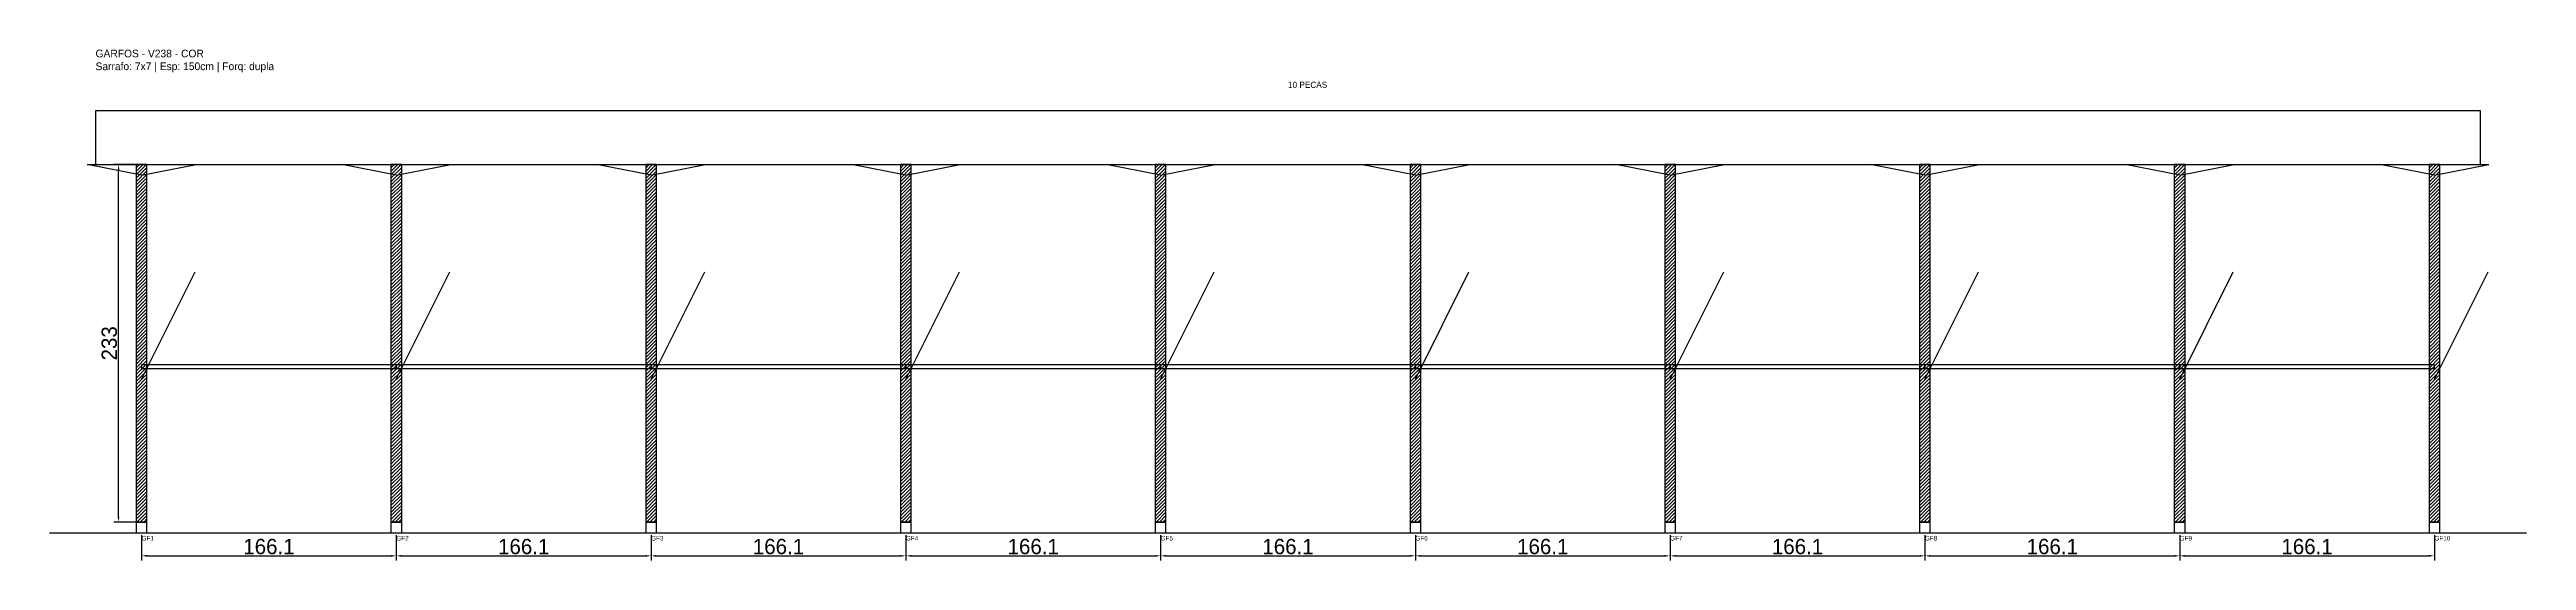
# Model space of a CAD drawing. Header units: metres. Extents: x -30 to 1585, y -25 to 308.
import ezdxf

# ---------------------------------------------------------------- set-up
doc = ezdxf.new("R2010")
doc.units = ezdxf.units.M
for name, color, linetype in [('BARRA_ANCORAGEM', 1, 'Continuous'), ('COTA', 241, 'Continuous'), ('GARFOS OK', 3, 'Continuous'), ('NOME DA VIGA', 6, 'Continuous'), ('SARR_7x7', 40, 'Continuous'), ('TIRAS REESCORAMENTO', 252, 'Continuous'), ('VIGAS', 3, 'Continuous')]:
    doc.layers.add(name, color=color, linetype=linetype)
doc.dimstyles.new('EZ DXF', dxfattribs={"dimtxt": 10, "dimasz": 3.5, "dimexe": 3, "dimexo": 1.5, "dimgap": 1, "dimtad": 1, "dimdec": 1, "dimdsep": 46, "dimcen": 2.5, "dimazin": 3, "dimtfac": 1, "dimtmove": 0, "dimatfit": 3})

msp = doc.modelspace()

# ---------------------------------------------------------------- hatches: boundary and pattern name
at = {"layer": 'COTA'}
h = msp.add_hatch(dxfattribs=at)
h.set_pattern_fill('ANSI31', scale=0.5)
h.paths.add_polyline_path([(26.5, 0), (33.5, 0), (33.5, 233), (26.5, 233)])
h = msp.add_hatch(dxfattribs=at)
h.set_pattern_fill('ANSI31', scale=0.5)
h.paths.add_polyline_path([(192.611084, 0), (199.611084, 0), (199.611084, 233), (192.611084, 233)])
h = msp.add_hatch(dxfattribs=at)
h.set_pattern_fill('ANSI31', scale=0.5)
h.paths.add_polyline_path([(358.722168, 0), (365.722168, 0), (365.722168, 233), (358.722168, 233)])
h = msp.add_hatch(dxfattribs=at)
h.set_pattern_fill('ANSI31', scale=0.5)
h.paths.add_polyline_path([(524.833252, 0), (531.833252, 0), (531.833252, 233), (524.833252, 233)])
h = msp.add_hatch(dxfattribs=at)
h.set_pattern_fill('ANSI31', scale=0.5)
h.paths.add_polyline_path([(690.944336, 0), (697.944336, 0), (697.944336, 233), (690.944336, 233)])
h = msp.add_hatch(dxfattribs=at)
h.set_pattern_fill('ANSI31', scale=0.5)
h.paths.add_polyline_path([(857.05542, 0), (864.05542, 0), (864.05542, 233), (857.05542, 233)])
h = msp.add_hatch(dxfattribs=at)
h.set_pattern_fill('ANSI31', scale=0.5)
h.paths.add_polyline_path([(1023.166504, 0), (1030.166504, 0), (1030.166504, 233), (1023.166504, 233)])
h = msp.add_hatch(dxfattribs=at)
h.set_pattern_fill('ANSI31', scale=0.5)
h.paths.add_polyline_path([(1189.277588, 0), (1196.277588, 0), (1196.277588, 233), (1189.277588, 233)])
h = msp.add_hatch(dxfattribs=at)
h.set_pattern_fill('ANSI31', scale=0.5)
h.paths.add_polyline_path([(1355.388672, 0), (1362.388672, 0), (1362.388672, 233), (1355.388672, 233)])
h = msp.add_hatch(dxfattribs=at)
h.set_pattern_fill('ANSI31', scale=0.5)
h.paths.add_polyline_path([(1521.499756, 0), (1528.499756, 0), (1528.499756, 233), (1521.499756, 233)])

# ---------------------------------------------------------------- linework, layer by layer
at = {"layer": 'BARRA_ANCORAGEM'}
for p, q in [((30, 93.2), (64.95, 163.1)), ((196.111084, 93.2), (231.061084, 163.1)), ((362.222168, 93.2), (397.172168, 163.1)), ((528.333252, 93.2), (563.283252, 163.1)), ((694.444336, 93.2), (729.394336, 163.1)), ((860.55542, 93.2), (895.50542, 163.1)), ((1026.666504, 93.2), (1061.616504, 163.1)), ((1192.777588, 93.2), (1227.727588, 163.1)), ((1358.888672, 93.2), (1393.838672, 163.1)), ((1524.999756, 93.2), (1559.949756, 163.1))]:
    msp.add_line(p, q, dxfattribs=at)
at = {"layer": 'GARFOS OK'}
for p, q in [((30, 226), (-5.5, 233)), ((-5.5, 233), (65.5, 233)), ((30, 226), (65.5, 233)), ((196.111084, 226), (160.611084, 233)), ((160.611084, 233), (231.611084, 233)), ((196.111084, 226), (231.611084, 233)), ((362.222168, 226), (326.722168, 233)), ((326.722168, 233), (397.722168, 233)), ((362.222168, 226), (397.722168, 233)), ((528.333252, 226), (492.833252, 233)), ((492.833252, 233), (563.833252, 233)), ((528.333252, 226), (563.833252, 233)), ((694.444336, 226), (658.944336, 233)), ((658.944336, 233), (729.944336, 233)), ((694.444336, 226), (729.944336, 233)), ((860.55542, 226), (825.05542, 233)), ((825.05542, 233), (896.05542, 233)), ((860.55542, 226), (896.05542, 233)), ((1026.666504, 226), (991.166504, 233)), ((991.166504, 233), (1062.166504, 233)), ((1026.666504, 226), (1062.166504, 233)), ((1192.777588, 226), (1157.277588, 233)), ((1157.277588, 233), (1228.277588, 233)), ((1192.777588, 226), (1228.277588, 233)), ((1358.888672, 226), (1323.388672, 233)), ((1323.388672, 233), (1394.388672, 233)), ((1358.888672, 226), (1394.388672, 233)), ((1524.999756, 226), (1489.499756, 233)), ((1489.499756, 233), (1560.499756, 233)), ((1524.999756, 226), (1560.499756, 233))]:
    msp.add_line(p, q, dxfattribs=at)
at = {"layer": 'GARFOS OK', "linetype": 'CONTINUOUS'}
msp.add_line((-30, -7), (1584.999756, -7), dxfattribs=at)
at = {"layer": 'GARFOS OK'}
for points in [[(26.5, 0), (33.5, 0), (33.5, 233), (26.5, 233), (26.5, 0)], [(192.611084, 0), (199.611084, 0), (199.611084, 233), (192.611084, 233), (192.611084, 0)], [(358.722168, 0), (365.722168, 0), (365.722168, 233), (358.722168, 233), (358.722168, 0)], [(524.833252, 0), (531.833252, 0), (531.833252, 233), (524.833252, 233), (524.833252, 0)], [(690.944336, 0), (697.944336, 0), (697.944336, 233), (690.944336, 233), (690.944336, 0)], [(857.05542, 0), (864.05542, 0), (864.05542, 233), (857.05542, 233), (857.05542, 0)], [(1023.166504, 0), (1030.166504, 0), (1030.166504, 233), (1023.166504, 233), (1023.166504, 0)], [(1189.277588, 0), (1196.277588, 0), (1196.277588, 233), (1189.277588, 233), (1189.277588, 0)], [(1355.388672, 0), (1362.388672, 0), (1362.388672, 233), (1355.388672, 233), (1355.388672, 0)], [(1521.499756, 0), (1528.499756, 0), (1528.499756, 233), (1521.499756, 233), (1521.499756, 0)]]:
    msp.add_lwpolyline(points, dxfattribs=at)
at = {"layer": 'SARR_7x7'}
for points in [[(26.5, -7), (33.5, -7), (33.5, 0), (26.5, 0), (26.5, -7)], [(192.611084, -7), (199.611084, -7), (199.611084, 0), (192.611084, 0), (192.611084, -7)], [(358.722168, -7), (365.722168, -7), (365.722168, 0), (358.722168, 0), (358.722168, -7)], [(524.833252, -7), (531.833252, -7), (531.833252, 0), (524.833252, 0), (524.833252, -7)], [(690.944336, -7), (697.944336, -7), (697.944336, 0), (690.944336, 0), (690.944336, -7)], [(857.05542, -7), (864.05542, -7), (864.05542, 0), (857.05542, 0), (857.05542, -7)], [(1023.166504, -7), (1030.166504, -7), (1030.166504, 0), (1023.166504, 0), (1023.166504, -7)], [(1189.277588, -7), (1196.277588, -7), (1196.277588, 0), (1189.277588, 0), (1189.277588, -7)], [(1355.388672, -7), (1362.388672, -7), (1362.388672, 0), (1355.388672, 0), (1355.388672, -7)], [(1521.499756, -7), (1528.499756, -7), (1528.499756, 0), (1521.499756, 0), (1521.499756, -7)]]:
    msp.add_lwpolyline(points, dxfattribs=at)
at = {"layer": 'TIRAS REESCORAMENTO'}
for points in [[(30, 100), (196.111084, 100), (196.111084, 102.5), (30, 102.5), (30, 100)], [(196.111084, 100), (362.222168, 100), (362.222168, 102.5), (196.111084, 102.5), (196.111084, 100)], [(362.222168, 100), (528.333252, 100), (528.333252, 102.5), (362.222168, 102.5), (362.222168, 100)], [(528.333252, 100), (694.444336, 100), (694.444336, 102.5), (528.333252, 102.5), (528.333252, 100)], [(694.444336, 100), (860.55542, 100), (860.55542, 102.5), (694.444336, 102.5), (694.444336, 100)], [(860.55542, 100), (1026.666504, 100), (1026.666504, 102.5), (860.55542, 102.5), (860.55542, 100)], [(1026.666504, 100), (1192.777588, 100), (1192.777588, 102.5), (1026.666504, 102.5), (1026.666504, 100)], [(1192.777588, 100), (1358.888672, 100), (1358.888672, 102.5), (1192.777588, 102.5), (1192.777588, 100)], [(1358.888672, 100), (1524.999756, 100), (1524.999756, 102.5), (1358.888672, 102.5), (1358.888672, 100)]]:
    msp.add_lwpolyline(points, dxfattribs=at)
at = {"layer": 'VIGAS'}
msp.add_lwpolyline([(0, 233), (1554.999756, 233), (1554.999756, 268), (0, 268), (0, 233)], dxfattribs=at)

# ---------------------------------------------------------------- texts
at = {"layer": 'NOME DA VIGA'}
for s, height, p in [('10 PECAS', 4, (777.499878, 283)), ('GF1', 3, (30, -12)), ('GF2', 3, (196.111084, -12)), ('GF3', 3, (362.222168, -12)), ('GF4', 3, (528.333252, -12)), ('GF5', 3, (694.444336, -12)), ('GF6', 3, (860.55542, -12)), ('GF7', 3, (1026.666504, -12)), ('GF8', 3, (1192.777588, -12)), ('GF9', 3, (1358.888672, -12)), ('GF10', 3, (1524.999756, -12))]:
    msp.add_text(s, height=height, dxfattribs=at).set_placement(p)
at = {"layer": 'NOME DA VIGA', "insert": (0, 293), "char_height": 5, "attachment_point": 7}
msp.add_mtext('GARFOS - V238 - COR\\PSarrafo: 7x7 | Esp: 150cm | Forq: dupla', dxfattribs=at)

# ---------------------------------------------------------------- dimensions: what is measured, and where the dimension line sits
at = {"layer": 'COTA'}
msp.add_linear_dim(base=(15, 0), p1=(30, 0), p2=(30, 233), angle=90, dimstyle='EZ DXF', dxfattribs=at).render()
for base, p1, p2 in [((30, -22), (30, -7), (196.111084, -7)), ((196.111084, -22), (196.111084, -7), (362.222168, -7)), ((362.222168, -22), (362.222168, -7), (528.333252, -7)), ((528.333252, -22), (528.333252, -7), (694.444336, -7)), ((694.444336, -22), (694.444336, -7), (860.55542, -7)), ((860.55542, -22), (860.55542, -7), (1026.666504, -7)), ((1026.666504, -22), (1026.666504, -7), (1192.777588, -7)), ((1192.777588, -22), (1192.777588, -7), (1358.888672, -7)), ((1358.888672, -22), (1358.888672, -7), (1524.999756, -7))]:
    msp.add_linear_dim(base=base, p1=p1, p2=p2, dimstyle='EZ DXF', dxfattribs=at).render()

doc.saveas('drawing.dxf')
